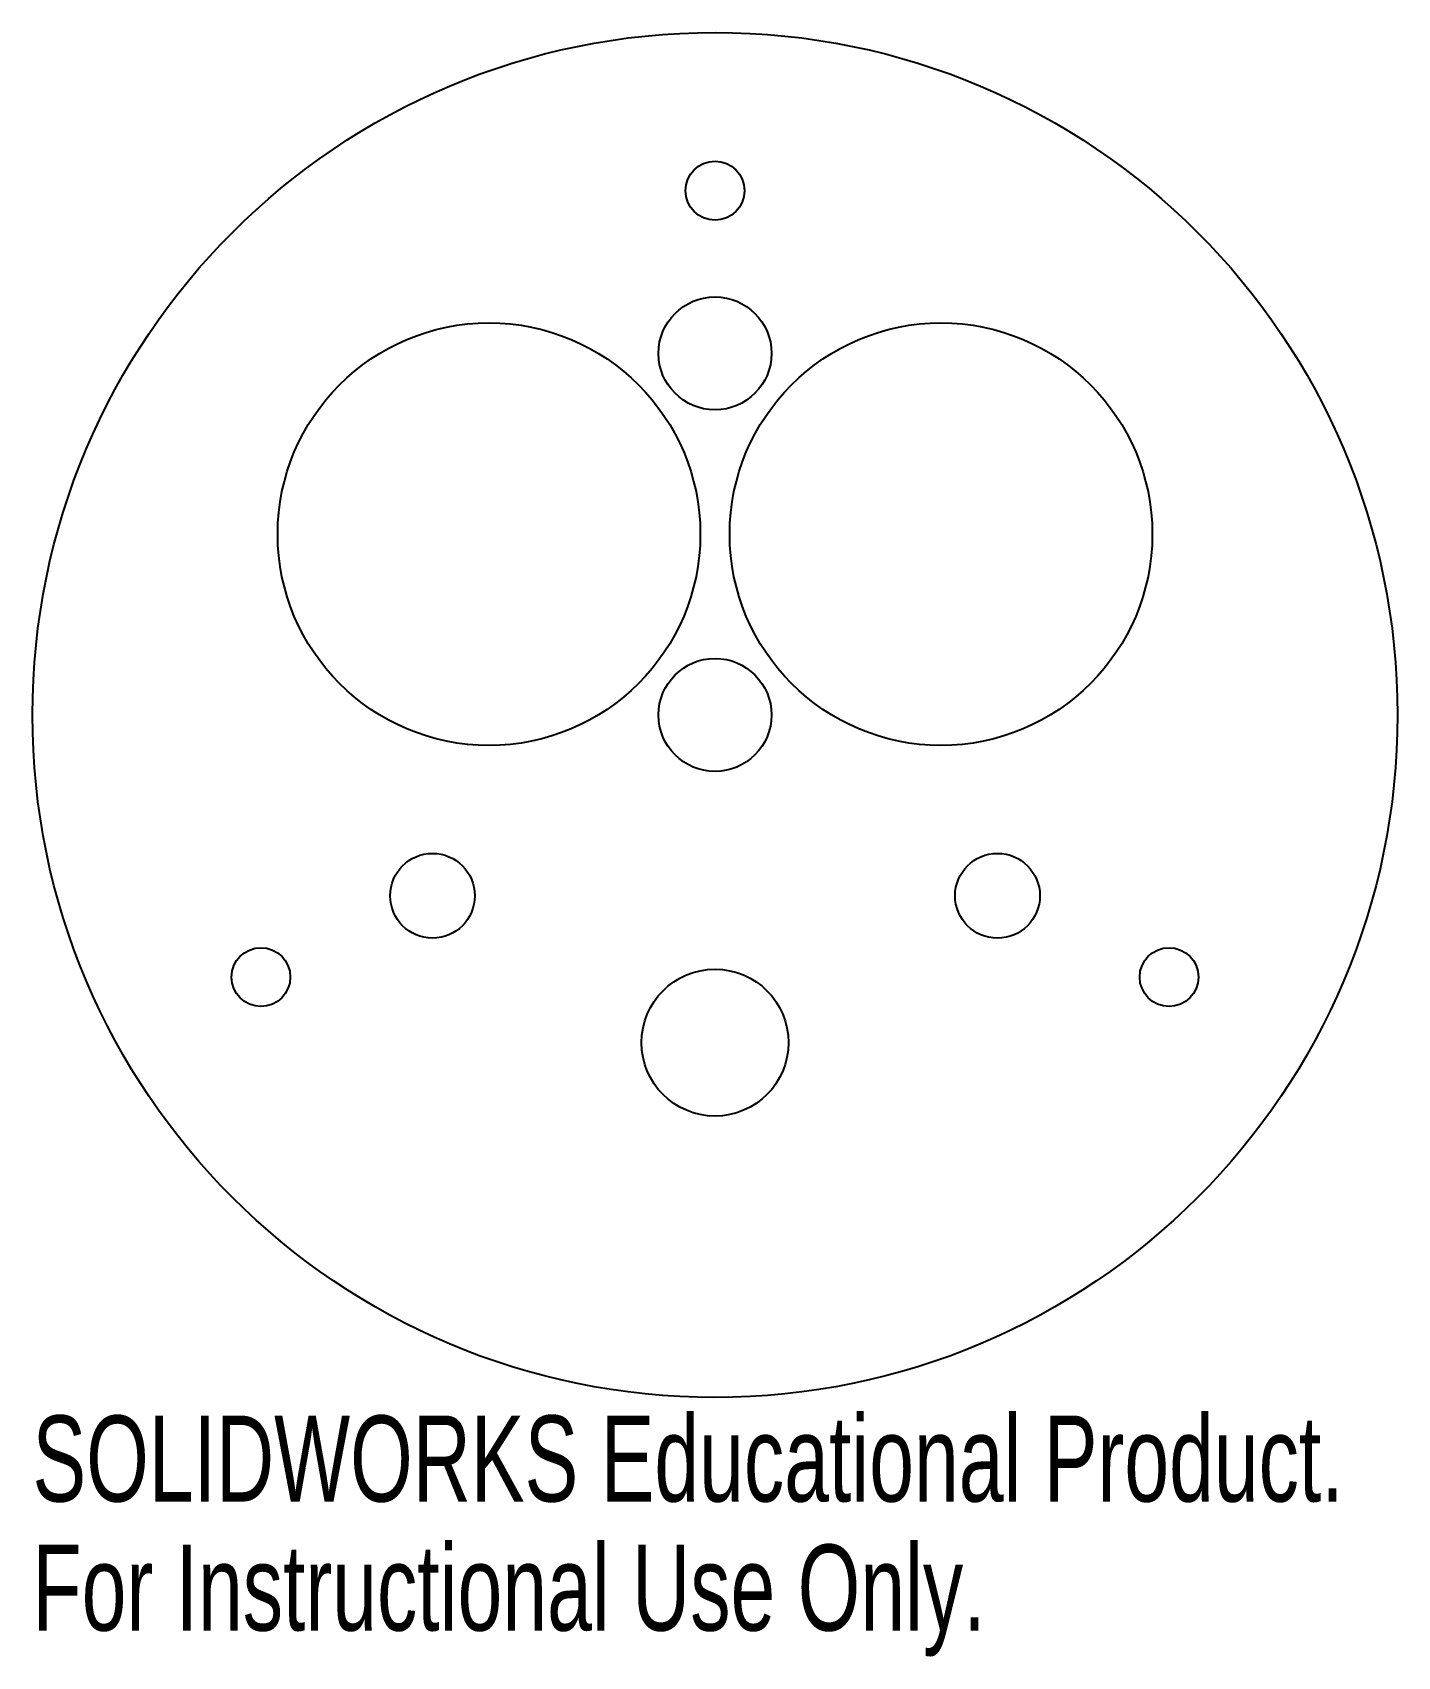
# Model space of a CAD drawing. Header units: inches. Extents: x -1.51 to 1.51, y -2.08 to 1.51.
import ezdxf

# ---------------------------------------------------------------- set-up
doc = ezdxf.new("R2010")
doc.units = ezdxf.units.IN
doc.header["$MEASUREMENT"] = 0
doc.styles.add('SLDTEXTSTYLE0', font='TXT', dxfattribs={"width": 0.7})

msp = doc.modelspace()

# ---------------------------------------------------------------- linework, layer by layer
at = {"color": 7, "linetype": 'Continuous', "lineweight": 25}
for centre, radius in [((0, 0), 1.51), ((0, 1.16), 0.065), ((0, 0.8), 0.125), ((-0.5, 0.4), 0.4675), ((0.5, 0.4), 0.4675), ((0, 0), 0.125), ((-0.625, -0.4), 0.0937), ((0.625, -0.4), 0.0938), ((-1.0046, -0.58), 0.065), ((1.0046, -0.58), 0.065), ((0, -0.725), 0.1625)]:
    msp.add_circle(centre, radius, dxfattribs=at)

# ---------------------------------------------------------------- texts
at = {"color": 7, "linetype": 'Continuous', "char_height": 0.1903, "attachment_point": 1, "style": 'SLDTEXTSTYLE0'}
for s, insert in [('SOLIDWORKS Educational Product.', (-1.51, -1.5501)), ('For Instructional Use Only.', (-1.51, -1.8356))]:
    msp.add_mtext(s, dxfattribs=dict(at, insert=insert))

doc.saveas('drawing.dxf')
